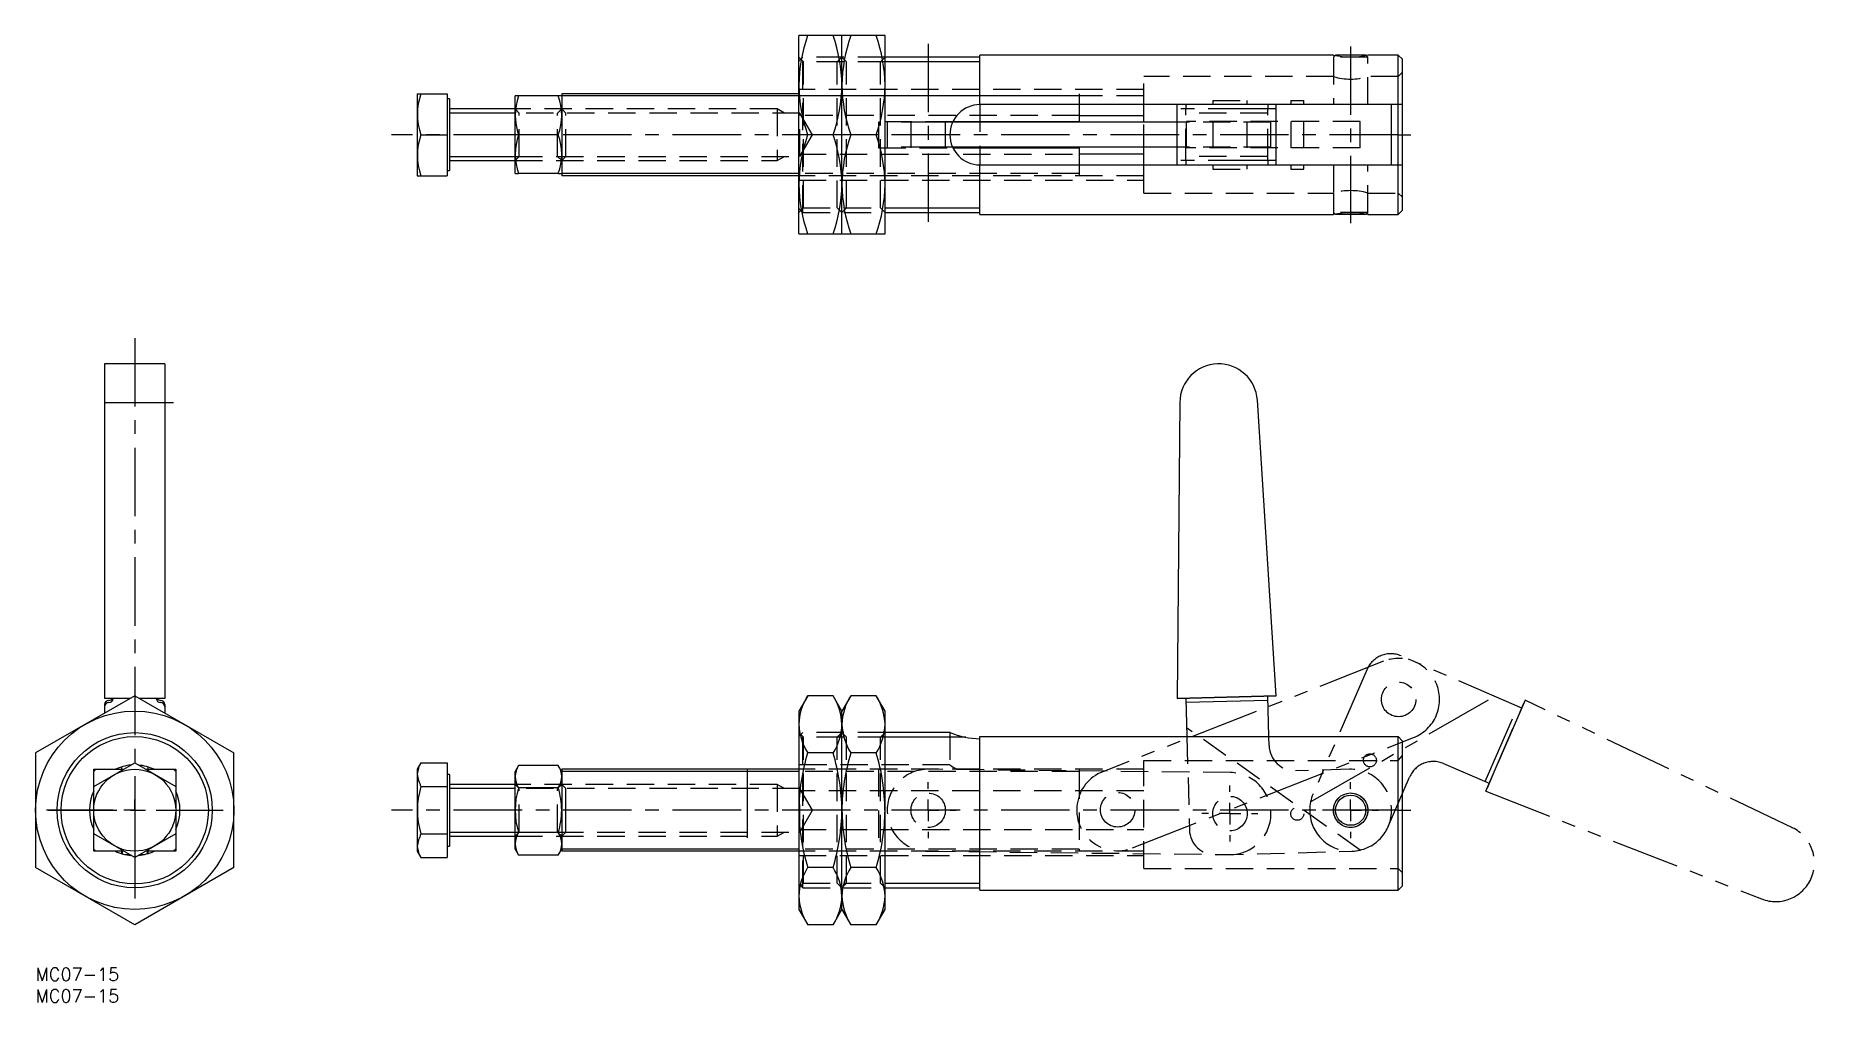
# Model space of a CAD drawing. Extents: x 0 to 413, y -8 to 216.
import ezdxf

# ---------------------------------------------------------------- set-up
doc = ezdxf.new("R2010")
doc.units = 0
doc.header["$LTSCALE"] = 0.5
for name, pattern in [('CENTER', [50.8, 31.75, -6.35, 6.35, -6.35]), ('DASHED', [19.05, 12.7, -6.35]), ('PHANTOM', [63.5, 31.75, -6.35, 6.35, -6.35, 6.35, -6.35])]:
    doc.linetypes.add(name, pattern=pattern)
for name, color, linetype in [('MSM_CENTER', 1, 'CENTER'), ('MSM_CONTINUOUS', 7, 'CONTINUOUS'), ('MSM_DASHED', 4, 'DASHED'), ('MSM_IMAGINARY', 6, 'PHANTOM'), ('MSM_NARROW', 5, 'CONTINUOUS'), ('MSM_PART_NUMBER', 7, 'CONTINUOUS')]:
    doc.layers.add(name, color=color, linetype=linetype)
doc.styles.get("Standard").update_dxf_attribs({"font": 'txt.shx', "height": 3, "bigfont": 'bigfont.shx'})

msp = doc.modelspace()

# ---------------------------------------------------------------- linework, layer by layer
at = {"layer": 'MSM_CENTER'}
for p, q in [((207.05, 214.27), (207.05, 172.09)), ((305.05, 213.68), (305.05, 172.68)), ((287.86, 199.18), (264.82, 199.18)), ((316.05, 193.18), (82.53, 193.18)), ((316.05, 193.18), (319.05, 193.18)), ((287.86, 187.18), (264.82, 187.18)), ((23, 146.03), (23, 16.06)), ((32, 131.06), (14, 131.06)), ((207.05, 41.56), (207.05, 43.06)), ((277.06, 40.79), (277.06, 42.29)), ((305.05, 41.56), (305.05, 43.06)), ((23, 36.56), (23, 39.06)), ((23, 36.56), (23, 39.06)), ((23, 36.56), (23, 39.06)), ((207.05, 36.56), (207.05, 39.06)), ((277.06, 35.79), (277.06, 38.29)), ((305.05, 36.56), (305.05, 39.06)), ((18, 36.56), (2.5, 36.56)), ((18, 36.56), (2.5, 36.56)), ((18, 36.56), (2.5, 36.56)), ((3, 36.56), (43, 36.56)), ((18, 36.56), (3.42, 36.56)), ((23, 36.56), (20.5, 36.56)), ((23, 36.56), (20.5, 36.56)), ((23, 36.56), (20.5, 36.56)), ((23, 36.56), (20.5, 36.56)), ((23, 36.56), (25.5, 36.56)), ((23, 36.56), (25.5, 36.56)), ((23, 36.56), (23, 34.06)), ((23, 36.56), (25.5, 36.56)), ((23, 36.56), (23, 34.06)), ((23, 36.56), (25.5, 36.56)), ((28, 36.56), (43.5, 36.56)), ((28, 36.56), (43.5, 36.56)), ((28, 36.56), (43.5, 36.56)), ((28, 36.56), (42.58, 36.56)), ((316.05, 36.56), (82.53, 36.56)), ((207.05, 36.56), (204.55, 36.56)), ((207.05, 36.56), (207.05, 34.06)), ((207.05, 36.56), (209.55, 36.56)), ((212.05, 36.56), (213.55, 36.56)), ((272.06, 35.79), (270.56, 35.79)), ((277.06, 35.79), (274.56, 35.79)), ((277.06, 35.79), (277.06, 33.29)), ((277.06, 35.79), (279.56, 35.79)), ((282.06, 35.79), (283.56, 35.79)), ((300.05, 36.56), (298.55, 36.56)), ((305.05, 36.56), (302.55, 36.56)), ((305.05, 36.56), (305.05, 34.06)), ((305.05, 36.56), (307.55, 36.56)), ((310.05, 36.56), (311.55, 36.56)), ((316.05, 36.56), (319.05, 36.56)), ((23, 31.56), (23, 16.06)), ((23, 31.56), (23, 16.06)), ((23, 31.56), (23, 16.98)), ((207.05, 31.56), (207.05, 30.06)), ((277.06, 30.79), (277.06, 29.29)), ((305.05, 31.56), (305.05, 30.06))]:
    msp.add_line(p, q, dxfattribs=at)
at = {"layer": 'MSM_CONTINUOUS'}
for p, q in [((197.05, 216.18), (177.05, 216.18)), ((177.05, 170.18), (177.05, 216.18)), ((187.05, 170.18), (187.05, 216.18)), ((197.05, 170.18), (197.05, 216.18)), ((219.05, 211.18), (197.05, 211.18)), ((301.1, 211.68), (219.05, 211.68)), ((219.05, 200.18), (219.05, 211.68)), ((301.55, 211.68), (301.46, 211.6)), ((308.55, 211.68), (301.55, 211.68)), ((308.63, 211.6), (308.55, 211.68)), ((316.05, 211.68), (309.05, 211.68)), ((317.05, 210.68), (316.05, 211.68)), ((316.05, 174.68), (316.05, 211.68)), ((317.05, 175.68), (317.05, 210.68)), ((88.55, 202.68), (95.45, 202.68)), ((88.55, 202.68), (88.55, 183.68)), ((95.45, 202.68), (95.45, 183.68)), ((177.05, 202.68), (122.05, 202.68)), ((122.05, 202.68), (122.05, 183.68)), ((96.05, 201.5), (95.45, 201.5)), ((96.05, 201.5), (96.05, 184.87)), ((111.25, 199.18), (96.3, 199.18)), ((112.05, 202.18), (111.25, 202.18)), ((111.25, 184.18), (111.25, 202.18)), ((121.24, 202.18), (112.05, 202.18)), ((122.05, 202.18), (121.24, 202.18)), ((177.05, 202.18), (122.05, 202.18)), ((219.1, 200.18), (219.05, 200.18)), ((317.05, 200.18), (219.1, 200.18)), ((242.05, 200.18), (242.05, 196.18)), ((257.05, 196.08), (257.05, 200.18)), ((264.82, 186.18), (264.82, 200.18)), ((287.81, 186.18), (287.81, 200.18)), ((314.55, 186.18), (314.55, 200.18)), ((264.82, 196.08), (212.73, 196.08)), ((242.05, 196.18), (212.78, 196.18)), ((242.05, 197.65), (257.05, 197.65)), ((89.39, 193.18), (95.45, 193.18)), ((121.24, 193.18), (112.05, 193.18)), ((184.99, 193.18), (179.1, 193.18)), ((194.99, 193.18), (189.1, 193.18)), ((264.82, 190.28), (212.73, 190.28)), ((212.78, 190.18), (242.05, 190.18)), ((242.05, 190.18), (242.05, 186.18)), ((257.05, 186.18), (257.05, 190.28)), ((96.3, 187.18), (111.25, 187.18)), ((219.05, 174.68), (219.05, 186.18)), ((219.05, 186.18), (219.1, 186.18)), ((219.1, 186.18), (317.05, 186.18)), ((257.05, 188.71), (242.05, 188.71)), ((88.55, 183.68), (95.45, 183.68)), ((95.45, 184.87), (96.05, 184.87)), ((111.25, 184.18), (112.05, 184.18)), ((121.24, 184.18), (112.05, 184.18)), ((121.24, 184.18), (122.05, 184.18)), ((177.05, 184.18), (122.05, 184.18)), ((177.05, 183.68), (122.05, 183.68)), ((197.05, 175.18), (219.05, 175.18)), ((219.05, 174.68), (301.1, 174.68)), ((301.46, 174.77), (301.55, 174.68)), ((308.55, 174.68), (301.55, 174.68)), ((308.55, 174.68), (308.63, 174.76)), ((309.05, 174.68), (316.05, 174.68)), ((316.05, 174.68), (317.05, 175.68)), ((177.05, 170.18), (197.05, 170.18)), ((30, 140.06), (16, 140.06)), ((16, 140.06), (16, 62.46)), ((30, 140.06), (30, 62.46)), ((265.43, 131.14), (264.82, 62.46)), ((287.81, 63.09), (283.41, 131.63)), ((23, 63.12), (0, 49.84)), ((21.86, 62.46), (16, 62.46)), ((23, 63.12), (46, 49.84)), ((30, 62.46), (24.14, 62.46)), ((179.1, 63.12), (177.05, 59.56)), ((184.99, 63.12), (179.1, 63.12)), ((187.05, 59.56), (184.99, 63.12)), ((189.1, 63.12), (187.05, 59.56)), ((194.99, 63.12), (189.1, 63.12)), ((197.05, 59.56), (194.99, 63.12)), ((264.82, 62.46), (287.81, 63.09)), ((287.81, 63.09), (264.82, 62.46)), ((266.82, 62.51), (267.06, 53.68)), ((285.84, 62.04), (266.84, 61.51)), ((286.07, 53.68), (285.81, 63.04)), ((16, 61.04), (16, 60.51)), ((16, 60.51), (16, 59.07)), ((30, 61.04), (30, 60.51)), ((30, 60.51), (30, 59.07)), ((177.05, 59.56), (177.05, 13.56)), ((187.05, 13.56), (187.05, 59.56)), ((197.05, 13.56), (197.05, 59.56)), ((212.12, 54.56), (197.05, 54.56)), ((219.05, 53.68), (219.1, 53.68)), ((219.05, 18.06), (219.05, 53.68)), ((219.1, 53.68), (316.05, 53.68)), ((316.05, 18.06), (316.05, 53.68)), ((316.05, 53.68), (317.05, 52.6)), ((0, 49.84), (0, 23.28)), ((46, 23.28), (46, 49.84)), ((184.99, 49.84), (179.1, 49.84)), ((194.99, 49.84), (189.1, 49.84)), ((317.05, 19.06), (317.05, 52.6)), ((13.5, 42.04), (23, 47.53)), ((13.5, 46.06), (20.45, 46.06)), ((13.5, 45.56), (14, 46.06)), ((13.5, 27.06), (13.5, 46.06)), ((19.95, 46.61), (19.95, 46.06)), ((23, 47.53), (32.5, 42.04)), ((25.55, 46.06), (32.5, 46.06)), ((26.05, 46.61), (26.05, 46.06)), ((32, 46.06), (32.5, 45.56)), ((32.5, 46.06), (32.5, 27.06)), ((89.39, 47.53), (88.55, 46.06)), ((88.55, 46.06), (88.55, 27.06)), ((89.39, 47.53), (95.45, 47.53)), ((95.45, 47.53), (95.45, 25.59)), ((112.05, 46.95), (111.25, 45.56)), ((111.25, 27.56), (111.25, 45.56)), ((121.24, 46.95), (112.05, 46.95)), ((122.05, 45.56), (121.24, 46.95)), ((177.05, 46.06), (122.05, 46.06)), ((122.05, 46.06), (122.05, 45.56)), ((177.05, 45.56), (122.05, 45.56)), ((122.05, 45.56), (122.05, 27.56)), ((27.75, 44.79), (28.09, 44.59)), ((89.39, 42.04), (95.45, 42.04)), ((96.05, 44.87), (95.45, 44.87)), ((96.05, 44.87), (96.05, 28.24)), ((111.25, 42.56), (96.3, 42.56)), ((121.24, 41.75), (112.05, 41.75)), ((13.5, 40.56), (13.29, 40.56)), ((32.71, 40.56), (32.5, 40.56)), ((13.29, 32.56), (13.5, 32.56)), ((23, 25.59), (13.5, 31.07)), ((32.5, 31.07), (23, 25.59)), ((32.5, 32.56), (32.71, 32.56)), ((89.39, 31.07), (95.45, 31.07)), ((96.3, 30.56), (111.25, 30.56)), ((121.24, 31.36), (112.05, 31.36)), ((14, 27.06), (13.5, 27.56)), ((20.45, 27.06), (13.5, 27.06)), ((19.95, 27.06), (19.95, 26.51)), ((20.1, 27.06), (20.1, 26.47)), ((20.82, 26.29), (21.79, 26.29)), ((24.21, 26.29), (25.18, 26.29)), ((32.5, 27.06), (25.55, 27.06)), ((25.9, 27.06), (25.9, 26.47)), ((26.05, 27.06), (26.05, 26.51)), ((32.5, 27.56), (32, 27.06)), ((88.55, 27.06), (89.39, 25.59)), ((89.39, 25.59), (95.45, 25.59)), ((95.45, 28.24), (96.05, 28.24)), ((111.25, 27.56), (112.05, 26.17)), ((121.24, 26.17), (112.05, 26.17)), ((121.24, 26.17), (122.05, 27.56)), ((177.05, 27.56), (122.05, 27.56)), ((122.05, 27.56), (122.05, 27.06)), ((177.05, 27.06), (122.05, 27.06)), ((23, 10), (0, 23.28)), ((46, 23.28), (23, 10)), ((184.99, 23.28), (179.1, 23.28)), ((194.99, 23.28), (189.1, 23.28)), ((197.05, 18.56), (219.05, 18.56)), ((219.05, 18.06), (316.05, 18.06)), ((316.05, 18.06), (317.05, 19.06)), ((177.05, 13.56), (179.1, 10)), ((184.99, 10), (187.05, 13.56)), ((187.05, 13.56), (189.1, 10)), ((194.99, 10), (197.05, 13.56)), ((184.99, 10), (179.1, 10)), ((194.99, 10), (189.1, 10))]:
    msp.add_line(p, q, dxfattribs=at)
for centre, radius in [((23, 36.56), 23), ((23, 36.56), 18), ((23, 36.56), 17.08), ((23, 36.56), 9.5), ((305.05, 36.56), 4), ((305.05, 36.56), 3.5)]:
    msp.add_circle(centre, radius, dxfattribs=at)
for centre, radius, start, end in [((213.01, 204.19), 35.97, 160.5266, 179.2172), ((150.88, 204.15), 36.17, 0.8344, 19.4217), ((223.01, 204.19), 35.97, 160.5263, 179.2175), ((160.88, 204.15), 36.17, 0.8344, 19.4217), ((305.05, 229.95), 18.7, 257.8133, 282.3492), ((102.49, 197.93), 13.93, 160.0644, 199.9356), ((213.21, 205.21), 36.17, 180.8344, 199.4219), ((151.08, 205.17), 35.97, 340.5263, 359.2176), ((223.21, 205.21), 36.17, 180.8344, 199.4218), ((161.08, 205.17), 35.97, 340.5262, 359.2176), ((96.3, 199.43), 0.25, 180, 270), ((124.46, 197.68), 13.2, 160.0648, 199.9352), ((108.84, 197.68), 13.2, 340.0648, 19.9352), ((219.1, 193.18), 7, 90.4093, 269.5907), ((102.49, 188.43), 13.93, 160.0644, 199.9356), ((124.46, 188.68), 13.2, 160.0648, 199.9352), ((109.06, 188.68), 12.99, 339.7325, 20.2675), ((213.01, 181.19), 35.97, 160.5266, 179.2172), ((150.88, 181.15), 36.17, 0.8344, 19.4217), ((223.01, 181.19), 35.97, 160.5263, 179.2175), ((160.88, 181.15), 36.17, 0.8344, 19.4217), ((96.3, 186.93), 0.25, 90, 180), ((213.21, 182.21), 36.17, 180.8344, 199.4219), ((151.08, 182.17), 35.97, 340.5263, 359.2176), ((223.21, 182.21), 36.17, 180.8344, 199.4218), ((161.08, 182.17), 35.97, 340.5262, 359.2176), ((305.05, 156.41), 18.7, 77.6508, 102.1867), ((274.43, 131.06), 9, 3.671, 179.489), ((17, 61.04), 1, 89.9891, 179.989), ((17, 62.51), 1, 269.9895, 356.8264), ((17, 63.04), 1, 269.9963, 324.5885), ((29, 62.51), 1, 183.1736, 270.0105), ((29, 63.04), 1, 215.4121, 270.0031), ((29, 61.04), 1, 0.011, 90.0109), ((190.28, 56.02), 13.25, 147.5983, 178.0173), ((173.7, 55.99), 13.35, 2.1082, 32.276), ((200.28, 56.02), 13.25, 147.5979, 178.0178), ((183.7, 55.99), 13.35, 2.1082, 32.276), ((17, 60.51), 1, 89.9892, 179.989), ((29, 60.51), 1, 0.011, 90.0108), ((190.39, 56.97), 13.35, 182.1082, 212.2763), ((173.81, 56.93), 13.25, 327.5978, 358.018), ((200.39, 56.97), 13.35, 182.1082, 212.2761), ((183.81, 56.93), 13.25, 327.5977, 358.0181), ((219.47, 72.97), 19.83, 248.2516, 268.7773), ((224.23, 36.06), 47.19, 163.0204, 179.3915), ((139.84, 36.05), 47.2, 0.6115, 16.9765), ((234.23, 36.06), 47.19, 163.0204, 179.3916), ((149.84, 36.05), 47.2, 0.6114, 16.9765), ((23, 36.56), 10.5, 94.835, 115.2088), ((22.95, 36.41), 10.65, 64.8623, 85.0432), ((94.14, 44.54), 5.6, 147.7945, 176.0326), ((116.19, 44.24), 4.95, 146.8596, 178.7563), ((117.1, 44.24), 4.95, 1.2437, 33.1404), ((97.17, 45.9), 8.67, 186.3924, 206.3668), ((107.14, 36.56), 18.57, 162.821, 197.179), ((96.3, 42.81), 0.25, 180, 270), ((116.19, 44.46), 4.95, 181.2437, 213.1404), ((128.44, 36.56), 17.2, 162.4121, 197.5879), ((117.1, 44.46), 4.95, 326.8596, 358.7563), ((103.69, 36.38), 18.35, 0.5588, 17.029), ((23, 36.56), 10.5, 154.7912, 205.2088), ((23, 36.56), 10.5, 334.7912, 25.2088), ((103.13, 36.82), 18.92, 343.2168, 359.1953), ((224.44, 37.09), 47.39, 180.6441, 196.9439), ((139.68, 37.09), 47.37, 343.0519, 359.3602), ((234.44, 37.09), 47.39, 180.644, 196.944), ((149.68, 37.09), 47.37, 343.0518, 359.3603), ((97.17, 27.22), 8.67, 153.6332, 173.6076), ((96.3, 30.31), 0.25, 90, 180), ((116.19, 28.66), 4.95, 146.8596, 178.7563), ((117.1, 28.66), 4.95, 1.2437, 33.1404), ((23.02, 36.61), 10.56, 244.8181, 265.1464), ((23, 36.56), 10.5, 274.835, 295.2088), ((94.14, 28.57), 5.6, 183.9674, 212.2055), ((116.19, 28.87), 4.95, 181.2437, 213.1404), ((117.1, 28.87), 4.95, 326.8596, 358.7563), ((190.28, 16.18), 13.25, 147.5982, 178.0173), ((173.7, 16.15), 13.35, 2.1081, 32.276), ((200.28, 16.18), 13.25, 147.5979, 178.0178), ((183.7, 16.15), 13.35, 2.1081, 32.276), ((190.39, 17.13), 13.35, 182.1082, 212.2763), ((173.81, 17.1), 13.25, 327.5978, 358.018), ((200.39, 17.13), 13.35, 182.1082, 212.2761), ((183.81, 17.1), 13.25, 327.5977, 358.0181)]:
    msp.add_arc(centre, radius, start, end, dxfattribs=at)
at = {"layer": 'MSM_DASHED'}
for p, q in [((178.13, 210.1), (177.05, 211.18)), ((177.97, 211.18), (177.05, 210.26)), ((177.97, 175.18), (177.97, 211.18)), ((197.05, 211.18), (177.97, 211.18)), ((187.05, 211.18), (185.96, 210.1)), ((188.13, 210.1), (187.05, 211.18)), ((197.05, 211.18), (195.96, 210.1)), ((301.46, 211.6), (301.05, 211.18)), ((309.05, 211.18), (301.05, 211.18)), ((301.05, 211.18), (301.05, 200.18)), ((309.05, 211.18), (308.63, 211.6)), ((309.05, 200.18), (309.05, 211.18)), ((197.05, 210.1), (177.97, 210.1)), ((178.13, 176.26), (178.13, 210.1)), ((185.96, 176.26), (185.96, 210.1)), ((188.13, 176.26), (188.13, 210.1)), ((195.96, 176.26), (195.96, 210.1)), ((257.05, 179.68), (257.05, 206.68)), ((301.1, 206.68), (257.05, 206.68)), ((316.05, 206.68), (309.05, 206.68)), ((317.05, 207.68), (316.05, 206.68)), ((257.05, 203.68), (177.05, 203.68)), ((242.05, 202.68), (242.05, 202.18)), ((172.05, 199.18), (111.25, 199.18)), ((112.19, 198.23), (111.25, 199.18)), ((177.3, 198.23), (111.25, 198.23)), ((112.19, 188.13), (112.19, 198.23)), ((122.05, 199.18), (121.1, 198.23)), ((121.1, 188.13), (121.1, 198.23)), ((122.99, 198.23), (122.05, 199.18)), ((122.99, 188.13), (122.99, 198.23)), ((172.05, 199.18), (172.05, 187.18)), ((173.69, 198.23), (172.05, 199.18)), ((242.05, 202.18), (177.05, 202.18)), ((257.05, 202.18), (177.05, 202.18)), ((177.3, 188.13), (177.3, 198.23)), ((180.21, 193.18), (177.3, 198.23)), ((219.05, 200.18), (219.05, 186.18)), ((242.05, 202.18), (242.05, 200.18)), ((285.81, 198.18), (266.82, 198.18)), ((266.82, 188.18), (266.82, 198.18)), ((273.06, 201.13), (281.06, 201.13)), ((273.06, 201.13), (273.06, 200.18)), ((281.06, 200.18), (281.06, 201.13)), ((285.81, 188.18), (285.81, 198.18)), ((291.17, 201.13), (294.17, 201.13)), ((291.17, 201.13), (291.17, 200.18)), ((294.17, 200.18), (294.17, 201.13)), ((242.05, 197.65), (177.05, 197.65)), ((212.78, 196.18), (195.55, 196.18)), ((195.55, 196.18), (195.55, 190.18)), ((207.15, 196.08), (197.55, 196.08)), ((197.55, 196.08), (197.55, 190.28)), ((203.05, 196.18), (203.05, 190.18)), ((203.05, 196.08), (203.05, 190.28)), ((212.73, 196.08), (207.15, 196.08)), ((211.05, 190.18), (211.05, 196.18)), ((211.05, 190.28), (211.05, 196.08)), ((277.16, 196.08), (264.82, 196.08)), ((267.01, 190.13), (267.01, 196.23)), ((307.24, 196.23), (267.01, 196.23)), ((273.06, 196.23), (273.06, 190.13)), ((273.06, 196.08), (273.06, 190.28)), ((286.56, 196.08), (277.16, 196.08)), ((281.06, 190.13), (281.06, 196.23)), ((281.06, 190.28), (281.06, 196.08)), ((286.56, 190.28), (286.56, 196.08)), ((291.17, 196.23), (291.17, 190.13)), ((294.17, 190.13), (294.17, 196.23)), ((307.24, 190.13), (307.24, 196.23)), ((177.3, 188.13), (180.21, 193.18)), ((195.55, 190.18), (212.78, 190.18)), ((207.15, 190.28), (197.55, 190.28)), ((212.73, 190.28), (207.15, 190.28)), ((277.16, 190.28), (264.82, 190.28)), ((307.24, 190.13), (267.01, 190.13)), ((286.56, 190.28), (277.16, 190.28)), ((111.25, 187.18), (112.19, 188.13)), ((111.25, 188.13), (177.3, 188.13)), ((111.25, 187.18), (172.05, 187.18)), ((121.1, 188.13), (122.05, 187.18)), ((122.05, 187.18), (122.99, 188.13)), ((172.05, 187.18), (173.69, 188.13)), ((177.05, 188.71), (242.05, 188.71)), ((242.05, 186.18), (242.05, 184.18)), ((285.81, 188.18), (266.82, 188.18)), ((273.06, 186.18), (273.06, 185.23)), ((281.06, 185.23), (281.06, 186.18)), ((291.17, 186.18), (291.17, 185.23)), ((294.17, 185.23), (294.17, 186.18)), ((301.05, 186.18), (301.05, 175.18)), ((309.05, 175.18), (309.05, 186.18)), ((242.05, 184.18), (177.05, 184.18)), ((257.05, 183.68), (177.05, 183.68)), ((177.05, 182.68), (257.05, 182.68)), ((242.05, 184.18), (242.05, 183.68)), ((273.06, 185.23), (281.06, 185.23)), ((291.17, 185.23), (294.17, 185.23)), ((257.05, 179.68), (301.05, 179.68)), ((301.05, 179.68), (301.05, 174.68)), ((309.05, 179.68), (316.05, 179.68)), ((309.05, 174.68), (309.05, 179.68)), ((316.05, 179.68), (317.05, 178.68)), ((177.05, 175.18), (178.13, 176.26)), ((177.05, 176.1), (177.97, 175.18)), ((177.97, 176.26), (197.05, 176.26)), ((177.97, 175.18), (197.05, 175.18)), ((185.96, 176.26), (187.05, 175.18)), ((187.05, 175.18), (188.13, 176.26)), ((195.96, 176.26), (197.05, 175.18)), ((309.05, 175.18), (301.05, 175.18)), ((301.05, 175.18), (301.46, 174.77)), ((308.63, 174.76), (309.05, 175.18)), ((178.13, 53.48), (177.05, 54.56)), ((177.97, 54.56), (177.05, 53.64)), ((177.97, 18.56), (177.97, 54.56)), ((197.05, 54.56), (177.97, 54.56)), ((187.05, 54.56), (185.96, 53.48)), ((188.13, 53.48), (187.05, 54.56)), ((197.05, 54.56), (195.96, 53.48)), ((212.1, 54.56), (212.1, 47.06)), ((307.24, 27.32), (267.01, 55.67)), ((267.06, 53.68), (267.66, 32.03)), ((286.13, 51.54), (286.07, 53.68)), ((197.05, 53.48), (177.97, 53.48)), ((178.13, 19.64), (178.13, 53.48)), ((185.96, 19.64), (185.96, 53.48)), ((188.13, 19.64), (188.13, 53.48)), ((195.96, 19.64), (195.96, 53.48)), ((212.1, 47.06), (177.05, 47.06)), ((257.05, 46.06), (177.05, 46.06)), ((242.05, 45.56), (177.05, 45.56)), ((195.55, 46.06), (195.55, 27.06)), ((277.16, 45.29), (207.15, 46.06)), ((212.1, 47.06), (212.1, 47.06)), ((212.1, 47.06), (212.13, 47.04)), ((212.13, 47.04), (212.19, 46.99)), ((212.19, 46.99), (212.3, 46.93)), ((212.3, 46.93), (212.59, 46.74)), ((212.59, 46.74), (213.01, 46.47)), ((213.01, 46.47), (213.34, 46.28)), ((213.34, 46.28), (213.71, 46.06)), ((242.05, 46.06), (242.05, 45.56)), ((242.05, 45.56), (242.05, 27.56)), ((257.05, 48.1), (316.05, 48.1)), ((257.05, 23.06), (257.05, 48.1)), ((304.78, 46.05), (292.29, 45.71)), ((316.05, 48.1), (317.05, 49.26)), ((172.05, 42.56), (111.25, 42.56)), ((112.19, 41.61), (111.25, 42.56)), ((177.3, 41.61), (111.25, 41.61)), ((112.19, 31.51), (112.19, 41.55)), ((122.05, 42.56), (121.1, 41.61)), ((121.1, 31.51), (121.1, 41.55)), ((122.99, 41.61), (122.05, 42.56)), ((122.99, 36.56), (122.99, 41.61)), ((172.05, 42.56), (172.05, 30.56)), ((173.69, 41.61), (172.05, 42.56)), ((177.3, 31.51), (177.3, 41.61)), ((180.21, 36.56), (177.3, 41.61)), ((257.05, 41.03), (177.05, 41.03)), ((122.99, 31.51), (122.99, 36.56)), ((177.3, 31.51), (180.21, 36.56)), ((111.25, 30.56), (112.19, 31.51)), ((111.25, 31.51), (177.3, 31.51)), ((111.25, 30.56), (172.05, 30.56)), ((121.1, 31.51), (122.05, 30.56)), ((122.05, 30.56), (122.99, 31.51)), ((172.05, 30.56), (173.69, 31.51)), ((177.05, 32.09), (257.05, 32.09)), ((242.05, 27.56), (177.05, 27.56)), ((257.05, 27.06), (177.05, 27.06)), ((177.05, 26.06), (257.05, 26.06)), ((206.94, 27.06), (276.95, 26.29)), ((242.05, 27.56), (242.05, 27.06)), ((273.82, 26.19), (305.31, 27.06)), ((257.05, 23.06), (316.05, 23.06)), ((316.05, 23.06), (317.05, 22.06)), ((177.05, 18.56), (178.13, 19.64)), ((177.05, 19.48), (177.97, 18.56)), ((177.97, 19.64), (197.05, 19.64)), ((177.97, 18.56), (197.05, 18.56)), ((185.96, 19.64), (187.05, 18.56)), ((187.05, 18.56), (188.13, 19.64)), ((195.96, 19.64), (197.05, 18.56))]:
    msp.add_line(p, q, dxfattribs=at)
for centre, radius in [((207.05, 36.56), 4), ((277.06, 35.79), 4), ((292.67, 35.72), 1.5), ((305.05, 36.56), 4)]:
    msp.add_circle(centre, radius, dxfattribs=at)
for centre, radius, start, end in [((305.07, 219.68), 13.6, 253.0084, 286.9916), ((257.76, 198.93), 9.09, 355.2666, 1.5744), ((275.93, 199.43), 9.09, 175.2668, 181.5746), ((276.75, 198.93), 9.09, 355.2667, 1.5745), ((294.92, 199.43), 9.09, 175.2665, 181.5747), ((257.76, 187.43), 9.09, 358.4256, 4.7334), ((275.93, 186.93), 9.09, 178.4254, 184.7332), ((276.75, 187.43), 9.09, 358.4255, 4.7333), ((294.92, 186.93), 9.09, 178.4253, 184.7335), ((305.05, 165.39), 14.84, 74.3597, 105.6403), ((292.12, 51.71), 6, 181.58, 271.58), ((207.05, 36.56), 9.5, 89.3682, 269.3682), ((305.05, 36.56), 9.5, 271.58, 91.58), ((277.06, 35.79), 9.5, 269.3682, 89.3682), ((273.65, 32.19), 6, 181.58, 271.58)]:
    msp.add_arc(centre, radius, start, end, dxfattribs=at)
at = {"layer": 'MSM_IMAGINARY'}
for p, q in [((312.7, 71.09), (247.53, 45.5)), ((344.73, 60.24), (316.74, 72.36)), ((308.85, 69.24), (296.33, 40.33)), ((295.74, 38.47), (338.44, 62.96)), ((345.52, 62.07), (336.38, 40.97)), ((336.38, 40.97), (345.52, 62.07)), ((407.51, 32.49), (345.52, 62.07)), ((336.26, 43.2), (343.81, 60.63)), ((254.48, 27.81), (319.65, 53.41)), ((165.05, 46.06), (165.05, 27.06)), ((326.62, 47.37), (337.18, 42.8)), ((313.76, 32.78), (318.73, 44.25)), ((336.38, 40.97), (400.36, 15.99))]:
    msp.add_line(p, q, dxfattribs=at)
for centre, radius in [((316.18, 62.25), 4), ((316.18, 62.25), 4), ((309.52, 48.13), 1.5), ((251.01, 36.66), 4), ((305.05, 36.56), 4), ((305.05, 36.56), 3.5)]:
    msp.add_circle(centre, radius, dxfattribs=at)
for centre, radius, start, end in [((314.36, 66.85), 6, 66.58, 156.58), ((316.18, 62.25), 9.5, 291.4413, 111.4413), ((251.01, 36.66), 9.5, 111.4413, 291.4413), ((324.24, 41.87), 6, 66.58, 156.58), ((305.05, 36.56), 9.5, 156.58, 336.58), ((403.63, 24.37), 9, 248.671, 64.489)]:
    msp.add_arc(centre, radius, start, end, dxfattribs=at)
at = {"layer": 'MSM_NARROW'}
for p, q in [((219.05, 210.1), (197.05, 210.1)), ((111.25, 198.23), (96.05, 198.23)), ((96.05, 188.13), (111.25, 188.13)), ((197.05, 176.26), (219.05, 176.26)), ((215.82, 53.48), (197.05, 53.48)), ((111.25, 41.61), (96.05, 41.61)), ((96.05, 31.51), (111.25, 31.51)), ((197.05, 19.64), (219.05, 19.64))]:
    msp.add_line(p, q, dxfattribs=at)

# ---------------------------------------------------------------- texts
at = {"layer": 'MSM_PART_NUMBER'}
for p in [(0, -3), (0, -8)]:
    msp.add_text('MC07-15', height=3, dxfattribs=at).set_placement(p)

doc.saveas('drawing.dxf')
